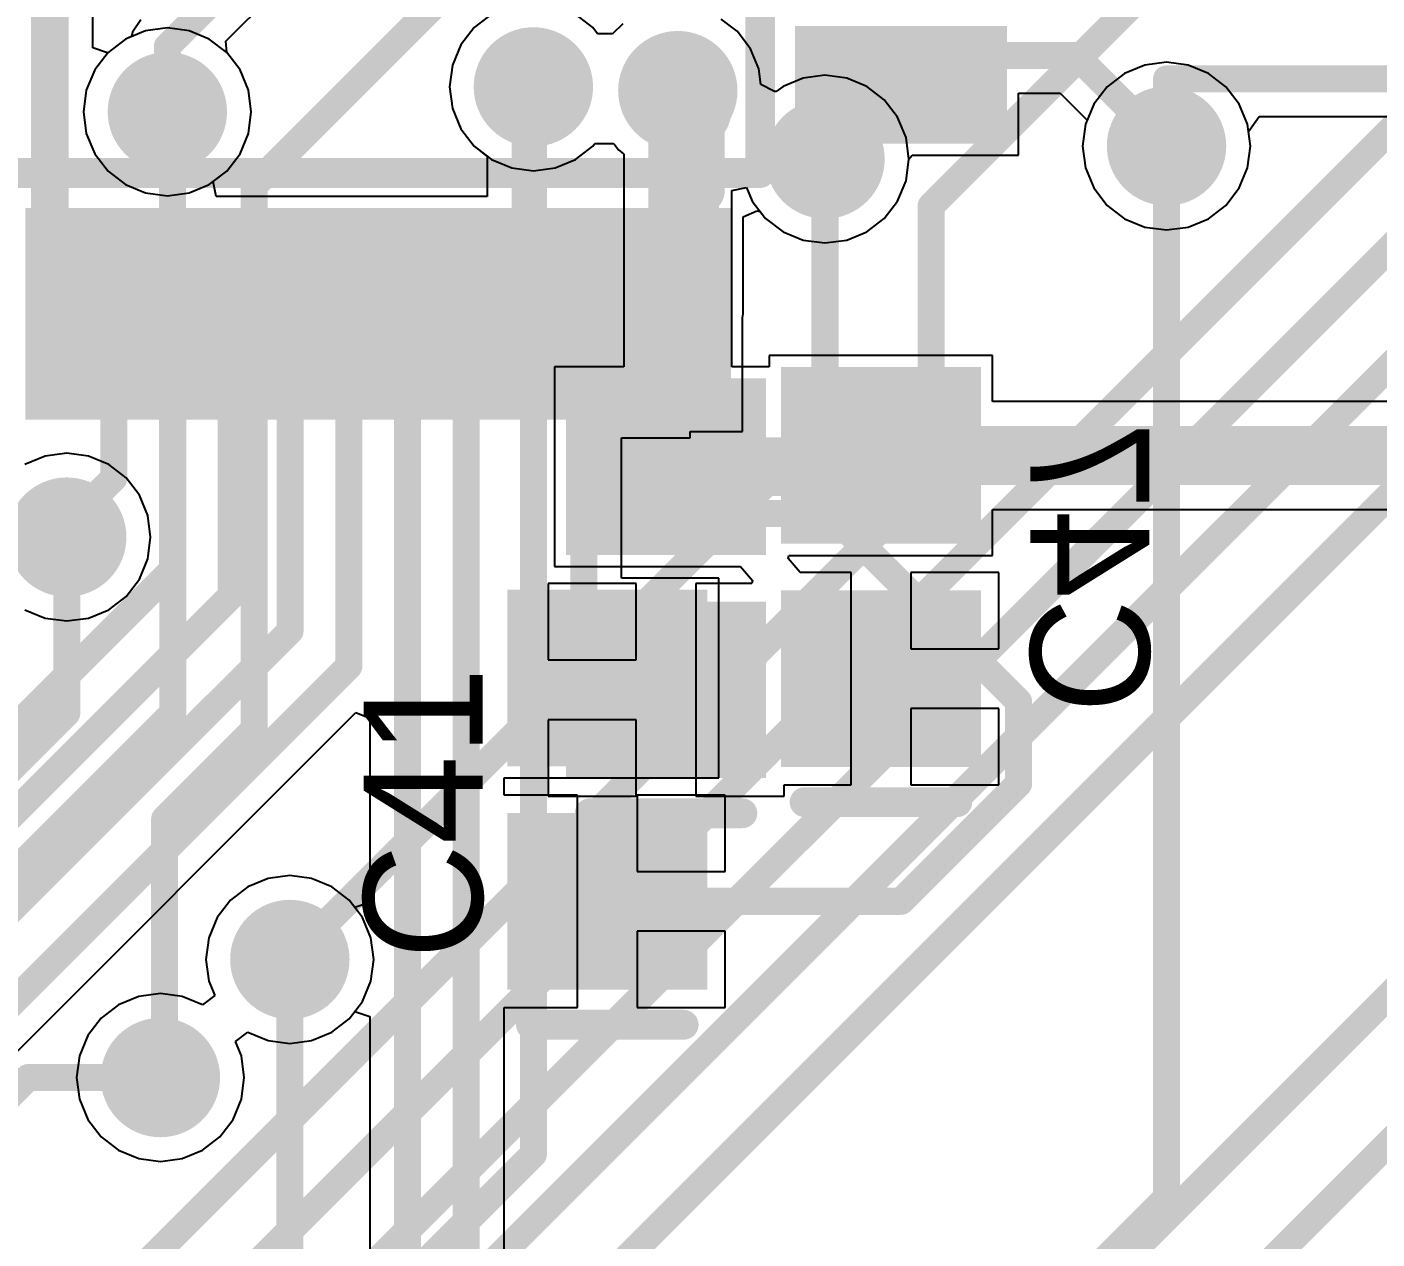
# Model space of a CAD drawing. Header units: millimetres. Extents: x 0 to 7.44, y -3.03 to 0.
# Drawn here: x 4.782 to 5.2343, y -1.8415 to -1.4354 of the extents above; entities that cross this region are included whole.
import ezdxf

# ---------------------------------------------------------------- set-up
doc = ezdxf.new("R2010")
doc.units = ezdxf.units.MM
doc.header["$MEASUREMENT"] = 0
for name, color, linetype in [('BottomLayer', 5, 'Continuous'), ('BottomOverlay', 54, 'Continuous'), ('BottomPaste', 16, 'Continuous'), ('BottomSolder', 6, 'Continuous'), ('MidLayer1', 16, 'Continuous'), ('MidLayer2', 76, 'Continuous'), ('MultiLayer', 9, 'Continuous'), ('TopLayer', 1, 'Continuous'), ('TopOverlay', 2, 'Continuous'), ('TopPaste', 8, 'Continuous'), ('TopSolder', 216, 'Continuous'), ('ViaHoleLayer', 16, 'Continuous')]:
    doc.layers.add(name, color=color, linetype=linetype)

# ---------------------------------------------------------------- blocks, each defined once
blk = doc.blocks.new('STM32H743VIT6_61')
at = {"layer": 'TopLayer'}
for points in [[(0.21063, 0.27165), (0.22244, 0.27165), (0.21063, 0.33465), (0.22244, 0.33465)], [(0.23031, 0.27165), (0.24213, 0.27165), (0.23031, 0.33465), (0.24213, 0.33465)], [(0.27165, 0.23031), (0.33465, 0.23031), (0.27165, 0.24213), (0.33465, 0.24213)], [(0.27165, 0.21063), (0.33465, 0.21063), (0.27165, 0.22244), (0.33465, 0.22244)], [(0.27165, 0.19094), (0.33465, 0.19094), (0.27165, 0.20276), (0.33465, 0.20276)], [(0.27165, 0.17126), (0.33465, 0.17126), (0.27165, 0.18307), (0.33465, 0.18307)], [(0.27165, 0.15157), (0.33465, 0.15157), (0.27165, 0.16339), (0.33465, 0.16339)], [(0.27165, 0.13189), (0.33465, 0.13189), (0.27165, 0.1437), (0.33465, 0.1437)], [(0.27165, 0.1122), (0.33465, 0.1122), (0.27165, 0.12402), (0.33465, 0.12402)], [(0.27165, 0.09252), (0.33465, 0.09252), (0.27165, 0.10433), (0.33465, 0.10433)], [(0.27165, 0.07283), (0.33465, 0.07283), (0.27165, 0.08465), (0.33465, 0.08465)], [(0.27165, 0.05315), (0.33465, 0.05315), (0.27165, 0.06496), (0.33465, 0.06496)], [(0.27165, 0.03346), (0.33465, 0.03346), (0.27165, 0.04528), (0.33465, 0.04528)], [(0.27165, 0.01378), (0.33465, 0.01378), (0.27165, 0.02559), (0.33465, 0.02559)]]:
    blk.add_solid(points, dxfattribs=at)
at = {"layer": 'TopOverlay', "const_width": 0.01}
for points in [[(0.25594, 0.25594), (-0.25594, 0.25594)], [(0.25594, -0.25594), (0.25594, 0.25594)]]:
    blk.add_lwpolyline(points, dxfattribs=at)
at = {"layer": 'TopOverlay', "const_width": 0.005}
blk.add_lwpolyline([(0.25344, 0.25594, 1), (0.25844, 0.25594, 1)], format="xyb", close=True, dxfattribs=at)
blk.add_lwpolyline([(0.25344, 0.25594, 1), (0.25844, 0.25594, 1)], format="xyb", close=True, dxfattribs=at)
at = {"layer": 'TopPaste'}
for points in [[(0.21063, 0.27165), (0.22244, 0.27165), (0.21063, 0.33465), (0.22244, 0.33465)], [(0.23031, 0.27165), (0.24213, 0.27165), (0.23031, 0.33465), (0.24213, 0.33465)], [(0.27165, 0.23031), (0.33465, 0.23031), (0.27165, 0.24213), (0.33465, 0.24213)], [(0.27165, 0.21063), (0.33465, 0.21063), (0.27165, 0.22244), (0.33465, 0.22244)], [(0.27165, 0.19094), (0.33465, 0.19094), (0.27165, 0.20276), (0.33465, 0.20276)], [(0.27165, 0.17126), (0.33465, 0.17126), (0.27165, 0.18307), (0.33465, 0.18307)], [(0.27165, 0.15157), (0.33465, 0.15157), (0.27165, 0.16339), (0.33465, 0.16339)], [(0.27165, 0.13189), (0.33465, 0.13189), (0.27165, 0.1437), (0.33465, 0.1437)], [(0.27165, 0.1122), (0.33465, 0.1122), (0.27165, 0.12402), (0.33465, 0.12402)], [(0.27165, 0.09252), (0.33465, 0.09252), (0.27165, 0.10433), (0.33465, 0.10433)], [(0.27165, 0.07283), (0.33465, 0.07283), (0.27165, 0.08465), (0.33465, 0.08465)], [(0.27165, 0.05315), (0.33465, 0.05315), (0.27165, 0.06496), (0.33465, 0.06496)], [(0.27165, 0.03346), (0.33465, 0.03346), (0.27165, 0.04528), (0.33465, 0.04528)], [(0.27165, 0.01378), (0.33465, 0.01378), (0.27165, 0.02559), (0.33465, 0.02559)]]:
    blk.add_solid(points, dxfattribs=at)
at = {"layer": 'TopSolder'}
for points in [[(0.20663, 0.26765), (0.22644, 0.26765), (0.20663, 0.33865), (0.22644, 0.33865)], [(0.22631, 0.26765), (0.24613, 0.26765), (0.22631, 0.33865), (0.24613, 0.33865)], [(0.26765, 0.22631), (0.33865, 0.22631), (0.26765, 0.24613), (0.33865, 0.24613)], [(0.26765, 0.20663), (0.33865, 0.20663), (0.26765, 0.22644), (0.33865, 0.22644)], [(0.26765, 0.18694), (0.33865, 0.18694), (0.26765, 0.20676), (0.33865, 0.20676)], [(0.26765, 0.16726), (0.33865, 0.16726), (0.26765, 0.18707), (0.33865, 0.18707)], [(0.26765, 0.14757), (0.33865, 0.14757), (0.26765, 0.16739), (0.33865, 0.16739)], [(0.26765, 0.12789), (0.33865, 0.12789), (0.26765, 0.1477), (0.33865, 0.1477)], [(0.26765, 0.1082), (0.33865, 0.1082), (0.26765, 0.12802), (0.33865, 0.12802)], [(0.26765, 0.08852), (0.33865, 0.08852), (0.26765, 0.10833), (0.33865, 0.10833)], [(0.26765, 0.06883), (0.33865, 0.06883), (0.26765, 0.08865), (0.33865, 0.08865)], [(0.26765, 0.04915), (0.33865, 0.04915), (0.26765, 0.06896), (0.33865, 0.06896)], [(0.26765, 0.02946), (0.33865, 0.02946), (0.26765, 0.04928), (0.33865, 0.04928)], [(0.26765, 0.00978), (0.33865, 0.00978), (0.26765, 0.02959), (0.33865, 0.02959)]]:
    blk.add_solid(points, dxfattribs=at)
blk = doc.blocks.new('CAP_0805_B_102')
at = {"layer": 'BottomLayer'}
for points in [[(-0.05511, -0.02953), (-0.00393, -0.02953), (-0.05511, 0.02953), (-0.00393, 0.02953)], [(0.0197, -0.02953), (0.07088, -0.02953), (0.0197, 0.02953), (0.07088, 0.02953)]]:
    blk.add_solid(points, dxfattribs=at)
at = {"layer": 'BottomOverlay', "const_width": 0.01}
blk.add_lwpolyline([(-0.07088, 0.02557), (-0.07088, -0.02557)], dxfattribs=at)
at = {"layer": 'BottomOverlay', "const_width": 0.005}
for points in [[(-0.07338, 0.02557, 1), (-0.06838, 0.02557, 1)], [(-0.07338, -0.02557, 1), (-0.06838, -0.02557, 1)]]:
    blk.add_lwpolyline(points, format="xyb", close=True, dxfattribs=at)
at = {"layer": 'BottomPaste'}
for points in [[(-0.05511, -0.02953), (-0.00393, -0.02953), (-0.05511, 0.02953), (-0.00393, 0.02953)], [(0.0197, -0.02953), (0.07088, -0.02953), (0.0197, 0.02953), (0.07088, 0.02953)]]:
    blk.add_solid(points, dxfattribs=at)
at = {"layer": 'BottomSolder'}
for points in [[(-0.05911, -0.03353), (0.00007, -0.03353), (-0.05911, 0.03353), (0.00007, 0.03353)], [(0.0157, -0.03353), (0.07488, -0.03353), (0.0157, 0.03353), (0.07488, 0.03353)]]:
    blk.add_solid(points, dxfattribs=at)
blk = doc.blocks.new('CAP_0805_B_103')
at = {"layer": 'BottomLayer'}
for points in [[(-0.05511, -0.02953), (-0.00393, -0.02953), (-0.05511, 0.02953), (-0.00393, 0.02953)], [(0.0197, -0.02953), (0.07088, -0.02953), (0.0197, 0.02953), (0.07088, 0.02953)]]:
    blk.add_solid(points, dxfattribs=at)
at = {"layer": 'BottomOverlay', "const_width": 0.01}
blk.add_lwpolyline([(-0.07088, 0.02557), (-0.07088, -0.02557)], dxfattribs=at)
at = {"layer": 'BottomOverlay', "const_width": 0.005}
for points in [[(-0.07338, 0.02557, 1), (-0.06838, 0.02557, 1)], [(-0.07338, -0.02557, 1), (-0.06838, -0.02557, 1)]]:
    blk.add_lwpolyline(points, format="xyb", close=True, dxfattribs=at)
at = {"layer": 'BottomPaste'}
for points in [[(-0.05511, -0.02953), (-0.00393, -0.02953), (-0.05511, 0.02953), (-0.00393, 0.02953)], [(0.0197, -0.02953), (0.07088, -0.02953), (0.0197, 0.02953), (0.07088, 0.02953)]]:
    blk.add_solid(points, dxfattribs=at)
at = {"layer": 'BottomSolder'}
for points in [[(-0.05911, -0.03353), (0.00007, -0.03353), (-0.05911, 0.03353), (0.00007, 0.03353)], [(0.0157, -0.03353), (0.07488, -0.03353), (0.0157, 0.03353), (0.07488, 0.03353)]]:
    blk.add_solid(points, dxfattribs=at)
blk = doc.blocks.new('CAP_0805_158')
at = {"layer": 'TopLayer'}
for points in [[(-0.05511, -0.02953), (-0.00393, -0.02953), (-0.05511, 0.02953), (-0.00393, 0.02953)], [(0.0197, -0.02953), (0.07088, -0.02953), (0.0197, 0.02953), (0.07088, 0.02953)]]:
    blk.add_solid(points, dxfattribs=at)
at = {"layer": 'TopOverlay', "const_width": 0.01}
blk.add_lwpolyline([(-0.07088, 0.02557), (-0.07088, -0.02557)], dxfattribs=at)
at = {"layer": 'TopOverlay', "const_width": 0.005}
for points in [[(-0.07338, 0.02557, 1), (-0.06838, 0.02557, 1)], [(-0.07338, -0.02557, 1), (-0.06838, -0.02557, 1)]]:
    blk.add_lwpolyline(points, format="xyb", close=True, dxfattribs=at)
at = {"layer": 'TopPaste'}
for points in [[(-0.05511, -0.02953), (-0.00393, -0.02953), (-0.05511, 0.02953), (-0.00393, 0.02953)], [(0.0197, -0.02953), (0.07088, -0.02953), (0.0197, 0.02953), (0.07088, 0.02953)]]:
    blk.add_solid(points, dxfattribs=at)
at = {"layer": 'TopSolder'}
for points in [[(-0.05911, -0.03353), (0.00007, -0.03353), (-0.05911, 0.03353), (0.00007, 0.03353)], [(0.0157, -0.03353), (0.07488, -0.03353), (0.0157, 0.03353), (0.07488, 0.03353)]]:
    blk.add_solid(points, dxfattribs=at)

msp = doc.modelspace()

# ---------------------------------------------------------------- linework, layer by layer
at = {"layer": 'BottomLayer'}
for p, q in [((4.84861, -1.44014), (4.9732, -1.31555)), ((4.82004, -1.43295), (4.81729, -1.43705)), ((4.93756, -1.4311), (4.93173, -1.43556)), ((4.97149, -1.43556), (4.96567, -1.4311)), ((5.01988, -1.43681), (5.01458, -1.43274)), ((4.81729, -1.43705), (4.81699, -1.43857)), ((4.93173, -1.43556), (4.92727, -1.44139)), ((4.97313, -1.4377), (4.97149, -1.43556)), ((4.97809, -1.4377), (4.97313, -1.4377)), ((4.98158, -1.43427), (4.97809, -1.4377)), ((5.02435, -1.44264), (5.01988, -1.43681)), ((4.81492, -1.43943), (4.8091, -1.4439)), ((4.81699, -1.43857), (4.81492, -1.43943)), ((4.84886, -1.4439), (4.84861, -1.44014)), ((4.92727, -1.44139), (4.92446, -1.44817)), ((5.02716, -1.44942), (5.02435, -1.44264)), ((4.8091, -1.4439), (4.80463, -1.44972)), ((4.85332, -1.44972), (4.84886, -1.4439)), ((5.16374, -1.44714), (5.15646, -1.4481)), ((5.17101, -1.4481), (5.16374, -1.44714)), ((4.80463, -1.44972), (4.80182, -1.4565)), ((4.85613, -1.4565), (4.85332, -1.44972)), ((4.92446, -1.44817), (4.9235, -1.45544)), ((5.02785, -1.45465), (5.02716, -1.44942)), ((5.04931, -1.45151), (5.04203, -1.45247)), ((5.05658, -1.45247), (5.04931, -1.45151)), ((5.14968, -1.4509), (5.14386, -1.45537)), ((5.15646, -1.4481), (5.14968, -1.4509)), ((5.17779, -1.4509), (5.17101, -1.4481)), ((5.18362, -1.45537), (5.17779, -1.4509)), ((4.9235, -1.45544), (4.92446, -1.46272)), ((5.03236, -1.45697), (5.02785, -1.45465)), ((5.03525, -1.45527), (5.03298, -1.45701)), ((5.04203, -1.45247), (5.03525, -1.45527)), ((5.06336, -1.45527), (5.05658, -1.45247)), ((5.06919, -1.45974), (5.06336, -1.45527)), ((5.14386, -1.45537), (5.13939, -1.46119)), ((5.18808, -1.46119), (5.18362, -1.45537)), ((4.80182, -1.4565), (4.80086, -1.46378)), ((4.85709, -1.46378), (4.85613, -1.4565)), ((5.03298, -1.45701), (5.03236, -1.45697)), ((5.07365, -1.46556), (5.06919, -1.45974)), ((4.80086, -1.46378), (4.80182, -1.47105)), ((4.85613, -1.47105), (4.85709, -1.46378)), ((4.92446, -1.46272), (4.92727, -1.4695)), ((5.13939, -1.46119), (5.13658, -1.46798)), ((5.19089, -1.46798), (5.18808, -1.46119)), ((4.92727, -1.4695), (4.93173, -1.47532)), ((5.07646, -1.47235), (5.07365, -1.46556)), ((5.13658, -1.46798), (5.13562, -1.47525)), ((5.19185, -1.47525), (5.19089, -1.46798)), ((4.80182, -1.47105), (4.80463, -1.47783)), ((4.85332, -1.47783), (4.85613, -1.47105)), ((4.97149, -1.47532), (4.97218, -1.47443)), ((4.97218, -1.47443), (4.9784, -1.47443)), ((4.9784, -1.47443), (4.97875, -1.47479)), ((5.07742, -1.47962), (5.07646, -1.47235)), ((4.80463, -1.47783), (4.8091, -1.48366)), ((4.84886, -1.48366), (4.85332, -1.47783)), ((4.93173, -1.47532), (4.93756, -1.47979)), ((4.96567, -1.47979), (4.97149, -1.47532)), ((4.97875, -1.47479), (4.98012, -1.47657)), ((4.98012, -1.47657), (4.98179, -1.47785)), ((4.98179, -1.47785), (4.98194, -1.478)), ((4.98194, -1.478), (4.98194, -1.54921)), ((5.13562, -1.47525), (5.13658, -1.48253)), ((5.19089, -1.48253), (5.19185, -1.47525)), ((4.93756, -1.47979), (4.94434, -1.4826)), ((4.94434, -1.4826), (4.95161, -1.48356)), ((4.95161, -1.48356), (4.95889, -1.4826)), ((4.95889, -1.4826), (4.96567, -1.47979)), ((5.07646, -1.4869), (5.07742, -1.47962)), ((5.13658, -1.48253), (5.13939, -1.48931)), ((5.18808, -1.48931), (5.19089, -1.48253)), ((4.8091, -1.48366), (4.81492, -1.48812)), ((4.84303, -1.48812), (4.84886, -1.48366)), ((5.07365, -1.49368), (5.07646, -1.4869)), ((4.81492, -1.48812), (4.8217, -1.49093)), ((4.8217, -1.49093), (4.82898, -1.49189)), ((4.82898, -1.49189), (4.83625, -1.49093)), ((4.83625, -1.49093), (4.84303, -1.48812)), ((5.01806, -1.4901), (5.02306, -1.4891)), ((5.01806, -1.54921), (5.01806, -1.4901)), ((5.02306, -1.4891), (5.02496, -1.49368)), ((5.13939, -1.48931), (5.14386, -1.49513)), ((5.18362, -1.49513), (5.18808, -1.48931)), ((5.02496, -1.49368), (5.02943, -1.4995)), ((5.06919, -1.4995), (5.07365, -1.49368)), ((5.14386, -1.49513), (5.14968, -1.4996)), ((5.17779, -1.4996), (5.18362, -1.49513)), ((5.02943, -1.4995), (5.03525, -1.50397)), ((5.06336, -1.50397), (5.06919, -1.4995)), ((5.14968, -1.4996), (5.15646, -1.50241)), ((5.17101, -1.50241), (5.17779, -1.4996)), ((5.03525, -1.50397), (5.04203, -1.50678)), ((5.05658, -1.50678), (5.06336, -1.50397)), ((5.15646, -1.50241), (5.16374, -1.50337)), ((5.16374, -1.50337), (5.17101, -1.50241)), ((5.04203, -1.50678), (5.04931, -1.50774)), ((5.04931, -1.50774), (5.05658, -1.50678)), ((5.10546, -1.54548), (5.03065, -1.54548)), ((5.03065, -1.54548), (5.03065, -1.54921)), ((5.10546, -1.56089), (5.10546, -1.54548)), ((4.98194, -1.54921), (4.95866, -1.54921)), ((4.95866, -1.54921), (4.95866, -1.61614)), ((5.03065, -1.54921), (5.01806, -1.54921)), ((5.27758, -1.56089), (5.10546, -1.56089)), ((4.79527, -1.57818), (4.78799, -1.57914)), ((4.80254, -1.57914), (4.79527, -1.57818)), ((4.78799, -1.57914), (4.78121, -1.58195)), ((4.80932, -1.58195), (4.80254, -1.57914)), ((4.81515, -1.58642), (4.80932, -1.58195)), ((4.81961, -1.59224), (4.81515, -1.58642)), ((4.82242, -1.59902), (4.81961, -1.59224)), ((4.82338, -1.6063), (4.82242, -1.59902)), ((5.10546, -1.61241), (5.10546, -1.59701)), ((5.10546, -1.59701), (5.27758, -1.59701)), ((4.82242, -1.61357), (4.82338, -1.6063)), ((4.81961, -1.62035), (4.82242, -1.61357)), ((5.037, -1.61342), (5.03723, -1.61241)), ((5.04104, -1.61816), (5.037, -1.61342)), ((5.03723, -1.61241), (5.10546, -1.61241)), ((4.95866, -1.61614), (5.02095, -1.61614)), ((5.02095, -1.61614), (5.02499, -1.62088)), ((5.05806, -1.61816), (5.04104, -1.61816)), ((5.05806, -1.65375), (5.05806, -1.61816)), ((5.10758, -1.61816), (5.07806, -1.61816)), ((5.07806, -1.61816), (5.07806, -1.64375)), ((5.10758, -1.64375), (5.10758, -1.61816)), ((4.81515, -1.62618), (4.81961, -1.62035)), ((4.98606, -1.62189), (4.95654, -1.62189)), ((4.95654, -1.62189), (4.95654, -1.64748)), ((4.98606, -1.64748), (4.98606, -1.62189)), ((5.02476, -1.62189), (5.00606, -1.62189)), ((5.00606, -1.62189), (5.00606, -1.65748)), ((5.02499, -1.62088), (5.02476, -1.62189)), ((4.80932, -1.63064), (4.81515, -1.62618)), ((4.78121, -1.63064), (4.78799, -1.63345)), ((4.80254, -1.63345), (4.80932, -1.63064)), ((4.78799, -1.63345), (4.79527, -1.63441)), ((4.79527, -1.63441), (4.80254, -1.63345)), ((5.07806, -1.64375), (5.10758, -1.64375)), ((4.95654, -1.64748), (4.98606, -1.64748)), ((5.05806, -1.68934), (5.05806, -1.65375)), ((5.00606, -1.65748), (5.00606, -1.69307)), ((5.10758, -1.66375), (5.07806, -1.66375)), ((5.07806, -1.66375), (5.07806, -1.68934)), ((5.10758, -1.68934), (5.10758, -1.66375)), ((4.98606, -1.66748), (4.95654, -1.66748)), ((4.95654, -1.66748), (4.95654, -1.69307)), ((4.98606, -1.69307), (4.98606, -1.66748)), ((5.03559, -1.69307), (5.03559, -1.68934)), ((5.03559, -1.68934), (5.05806, -1.68934)), ((5.07806, -1.68934), (5.10758, -1.68934)), ((4.95654, -1.69307), (4.98606, -1.69307)), ((5.00606, -1.69307), (5.03559, -1.69307)), ((4.86274, -1.72069), (4.85596, -1.72349)), ((4.87002, -1.71973), (4.86274, -1.72069)), ((4.8773, -1.72069), (4.87002, -1.71973)), ((4.88408, -1.72349), (4.8773, -1.72069)), ((4.85596, -1.72349), (4.85014, -1.72796)), ((4.8899, -1.72796), (4.88408, -1.72349)), ((4.85014, -1.72796), (4.84567, -1.73379)), ((4.89437, -1.73379), (4.8899, -1.72796)), ((4.84567, -1.73379), (4.84286, -1.74057)), ((4.89718, -1.74057), (4.89437, -1.73379)), ((4.84286, -1.74057), (4.84191, -1.74784)), ((4.89813, -1.74784), (4.89718, -1.74057)), ((4.84191, -1.74784), (4.84286, -1.75512)), ((4.89718, -1.75512), (4.89813, -1.74784)), ((4.82664, -1.75928), (4.81937, -1.76024)), ((4.83392, -1.76024), (4.82664, -1.75928)), ((4.84286, -1.75512), (4.84486, -1.75994)), ((4.89437, -1.7619), (4.89718, -1.75512)), ((4.81258, -1.76305), (4.80676, -1.76752)), ((4.81937, -1.76024), (4.81258, -1.76305)), ((4.8407, -1.76305), (4.83392, -1.76024)), ((4.84075, -1.76309), (4.8407, -1.76305)), ((4.84486, -1.75994), (4.84075, -1.76309)), ((4.8899, -1.76772), (4.89437, -1.7619)), ((4.80676, -1.76752), (4.80229, -1.77334)), ((4.88408, -1.77219), (4.8899, -1.76772)), ((4.8518, -1.7753), (4.85591, -1.77215)), ((4.85591, -1.77215), (4.85596, -1.77219)), ((4.85596, -1.77219), (4.86274, -1.775)), ((4.8773, -1.775), (4.88408, -1.77219)), ((4.80229, -1.77334), (4.79949, -1.78012)), ((4.8538, -1.78012), (4.8518, -1.7753)), ((4.86274, -1.775), (4.87002, -1.77596)), ((4.87002, -1.77596), (4.8773, -1.775)), ((4.79949, -1.78012), (4.79853, -1.7874)), ((4.85476, -1.7874), (4.8538, -1.78012)), ((4.79853, -1.7874), (4.79949, -1.79467)), ((4.8538, -1.79467), (4.85476, -1.7874)), ((4.79949, -1.79467), (4.80229, -1.80145)), ((4.85099, -1.80145), (4.8538, -1.79467)), ((4.80229, -1.80145), (4.80676, -1.80728)), ((4.84652, -1.80728), (4.85099, -1.80145)), ((4.80676, -1.80728), (4.81258, -1.81175)), ((4.8407, -1.81175), (4.84652, -1.80728)), ((4.81258, -1.81175), (4.81937, -1.81455)), ((4.83392, -1.81455), (4.8407, -1.81175)), ((4.81937, -1.81455), (4.82664, -1.81551)), ((4.82664, -1.81551), (4.83392, -1.81455))]:
    msp.add_line(p, q, dxfattribs=at)
for points, const_width in [([(4.82898, -1.44189), (4.96796, -1.3029)], 0.00906), ([(4.82898, -1.46378), (4.82898, -1.44189)], 0.00906), ([(5, -1.57874), (5, -1.45669)], 0.01969), ([(4.99606, -1.58268), (5, -1.57874)], 0.01969), ([(5.06433, -1.58268), (5.06806, -1.57895)], 0.01969), ([(5.06806, -1.57895), (5.29885, -1.57895)], 0.01969), ([(4.99606, -1.58268), (5.06433, -1.58268)], 0.01969)]:
    msp.add_lwpolyline(points, dxfattribs=dict(at, const_width=const_width))
for points, const_width in [([(4.82671, -1.44189, 1), (4.83124, -1.44189, 1)], 0.00453), ([(4.82671, -1.44189, 1), (4.83124, -1.44189, 1)], 0.00453), ([(4.94161, -1.45544, 1), (4.96161, -1.45544, 1)], 0.02), ([(4.99, -1.45669, 1), (5.01, -1.45669, 1)], 0.02), ([(4.81898, -1.46378, 1), (4.83898, -1.46378, 1)], 0.02), ([(4.99508, -1.45669, 1), (5.00492, -1.45669, 1)], 0.00984), ([(5.15374, -1.47525, 1), (5.17374, -1.47525, 1)], 0.02), ([(4.82671, -1.46378, 1), (4.83124, -1.46378, 1)], 0.00453), ([(5.03931, -1.47962, 1), (5.05931, -1.47962, 1)], 0.02), ([(4.99508, -1.57874, 1), (5.00492, -1.57874, 1)], 0.00984), ([(4.99508, -1.57874, 1), (5.00492, -1.57874, 1)], 0.00984), ([(5.06313, -1.57895, 1), (5.07298, -1.57895, 1)], 0.00984), ([(5.06313, -1.57895, 1), (5.07298, -1.57895, 1)], 0.00984), ([(4.99114, -1.58268, 1), (5.00098, -1.58268, 1)], 0.00984), ([(4.99114, -1.58268, 1), (5.00098, -1.58268, 1)], 0.00984), ([(5.05941, -1.58268, 1), (5.06925, -1.58268, 1)], 0.00984), ([(5.05941, -1.58268, 1), (5.06925, -1.58268, 1)], 0.00984), ([(4.78527, -1.6063, 1), (4.80527, -1.6063, 1)], 0.02), ([(4.86002, -1.74784, 1), (4.88002, -1.74784, 1)], 0.02), ([(4.81664, -1.7874, 1), (4.83664, -1.7874, 1)], 0.02)]:
    msp.add_lwpolyline(points, format="xyb", close=True, dxfattribs=dict(at, const_width=const_width))
at = {"layer": 'MidLayer1', "const_width": 0.00906}
for points in [[(5.08198, -1.91622), (6.52522, -0.47298)], [(4.8189, -1.88976), (5.48032, -1.22835)], [(4.78779, -1.5103), (4.78779, -1.23267)], [(4.82283, -1.9252), (5.51575, -1.23228)], [(4.83858, -1.94882), (5.55118, -1.23622)], [(4.85827, -1.97244), (5.58268, -1.24803)], [(5.08487, -1.49533), (5.22047, -1.35972)], [(4.85804, -1.48849), (4.92344, -1.4231)], [(5.04931, -1.56856), (5.04931, -1.47962)], [(4.85804, -1.67078), (4.85804, -1.48849)], [(5.08487, -1.58668), (5.08487, -1.49533)], [(4.78779, -1.5103), (4.83079, -1.5533)], [(4.83079, -1.66528), (4.83079, -1.5533)], [(4.87002, -1.74784), (5.04931, -1.56856)], [(4.81328, -1.85827), (5.08487, -1.58668)], [(4.70313, -1.79294), (4.83079, -1.66528)], [(4.82807, -1.70075), (4.85804, -1.67078)], [(4.82807, -1.7874), (4.82807, -1.70075)], [(4.82664, -1.7874), (4.82807, -1.7874)]]:
    msp.add_lwpolyline(points, dxfattribs=at)
at = {"layer": 'MidLayer1'}
for points, const_width in [([(4.94161, -1.45544, 1), (4.96161, -1.45544, 1)], 0.02), ([(4.99, -1.45669, 1), (5.01, -1.45669, 1)], 0.02), ([(4.81898, -1.46378, 1), (4.83898, -1.46378, 1)], 0.02), ([(5.15374, -1.47525, 1), (5.17374, -1.47525, 1)], 0.02), ([(5.03931, -1.47962, 1), (5.05931, -1.47962, 1)], 0.02), ([(5.04704, -1.47962, 1), (5.05157, -1.47962, 1)], 0.00453), ([(4.85578, -1.48849, 1), (4.8603, -1.48849, 1)], 0.00453), ([(4.85578, -1.48849, 1), (4.8603, -1.48849, 1)], 0.00453), ([(5.0826, -1.49533, 1), (5.08713, -1.49533, 1)], 0.00453), ([(5.0826, -1.49533, 1), (5.08713, -1.49533, 1)], 0.00453), ([(4.78552, -1.5103, 1), (4.79005, -1.5103, 1)], 0.00453), ([(4.78552, -1.5103, 1), (4.79005, -1.5103, 1)], 0.00453), ([(4.82852, -1.5533, 1), (4.83305, -1.5533, 1)], 0.00453), ([(4.82852, -1.5533, 1), (4.83305, -1.5533, 1)], 0.00453), ([(5.04704, -1.56856, 1), (5.05157, -1.56856, 1)], 0.00453), ([(5.04704, -1.56856, 1), (5.05157, -1.56856, 1)], 0.00453), ([(5.0826, -1.58668, 1), (5.08713, -1.58668, 1)], 0.00453), ([(5.0826, -1.58668, 1), (5.08713, -1.58668, 1)], 0.00453), ([(4.78527, -1.6063, 1), (4.80527, -1.6063, 1)], 0.02), ([(4.82852, -1.66528, 1), (4.83305, -1.66528, 1)], 0.00453), ([(4.82852, -1.66528, 1), (4.83305, -1.66528, 1)], 0.00453), ([(4.85578, -1.67078, 1), (4.8603, -1.67078, 1)], 0.00453), ([(4.85578, -1.67078, 1), (4.8603, -1.67078, 1)], 0.00453), ([(4.82581, -1.70075, 1), (4.83033, -1.70075, 1)], 0.00453), ([(4.82581, -1.70075, 1), (4.83033, -1.70075, 1)], 0.00453), ([(4.86002, -1.74784, 1), (4.88002, -1.74784, 1)], 0.02), ([(4.86776, -1.74784, 1), (4.87228, -1.74784, 1)], 0.00453), ([(4.81664, -1.7874, 1), (4.83664, -1.7874, 1)], 0.02), ([(4.82438, -1.7874, 1), (4.82891, -1.7874, 1)], 0.00453), ([(4.82581, -1.7874, 1), (4.83033, -1.7874, 1)], 0.00453), ([(4.82581, -1.7874, 1), (4.83033, -1.7874, 1)], 0.00453)]:
    msp.add_lwpolyline(points, format="xyb", close=True, dxfattribs=dict(at, const_width=const_width))
at = {"layer": 'MidLayer2'}
for points, const_width in [([(4.94161, -1.45544, 1), (4.96161, -1.45544, 1)], 0.02), ([(4.99, -1.45669, 1), (5.01, -1.45669, 1)], 0.02), ([(4.81898, -1.46378, 1), (4.83898, -1.46378, 1)], 0.02), ([(4.94935, -1.45544, 1), (4.95388, -1.45544, 1)], 0.00453), ([(5.15374, -1.47525, 1), (5.17374, -1.47525, 1)], 0.02), ([(5.03931, -1.47962, 1), (5.05931, -1.47962, 1)], 0.02), ([(5.16147, -1.47525, 1), (5.166, -1.47525, 1)], 0.00453), ([(4.78527, -1.6063, 1), (4.80527, -1.6063, 1)], 0.02), ([(4.793, -1.6063, 1), (4.79753, -1.6063, 1)], 0.00453), ([(4.793, -1.66536, 1), (4.79753, -1.66536, 1)], 0.00453), ([(4.793, -1.66536, 1), (4.79753, -1.66536, 1)], 0.00453), ([(4.86002, -1.74784, 1), (4.88002, -1.74784, 1)], 0.02), ([(4.86776, -1.74784, 1), (4.87228, -1.74784, 1)], 0.00453), ([(4.81664, -1.7874, 1), (4.83664, -1.7874, 1)], 0.02), ([(4.78011, -1.7874, 1), (4.78464, -1.7874, 1)], 0.00453), ([(4.78011, -1.7874, 1), (4.78464, -1.7874, 1)], 0.00453), ([(4.82438, -1.7874, 1), (4.82891, -1.7874, 1)], 0.00453), ([(4.94935, -1.81315, 1), (4.95388, -1.81315, 1)], 0.00453), ([(4.94935, -1.81315, 1), (4.95388, -1.81315, 1)], 0.00453), ([(5.16147, -1.82767, 1), (5.166, -1.82767, 1)], 0.00453), ([(5.16147, -1.82767, 1), (5.166, -1.82767, 1)], 0.00453)]:
    msp.add_lwpolyline(points, format="xyb", close=True, dxfattribs=dict(at, const_width=const_width))
at = {"layer": 'MidLayer2', "const_width": 0.00906}
for points in [[(4.95161, -1.81315), (4.95161, -1.45544)], [(4.98395, -2.06357), (5.573, -1.47452)], [(5.16374, -1.82767), (5.16374, -1.47525)], [(4.79527, -1.66536), (4.79527, -1.6063)], [(4.59735, -1.86328), (4.79527, -1.66536)], [(4.87002, -1.84837), (4.87002, -1.74784)], [(4.52533, -2.04444), (4.78237, -1.7874)], [(4.78237, -1.7874), (4.82664, -1.7874)], [(4.79004, -1.97472), (4.95161, -1.81315)], [(4.88778, -2.10363), (5.16374, -1.82767)]]:
    msp.add_lwpolyline(points, dxfattribs=at)
at = {"layer": 'MultiLayer', "const_width": 0.02}
for points in [[(4.94161, -1.45544, 1), (4.96161, -1.45544, 1)], [(4.99, -1.45669, 1), (5.01, -1.45669, 1)], [(4.81898, -1.46378, 1), (4.83898, -1.46378, 1)], [(5.15374, -1.47525, 1), (5.17374, -1.47525, 1)], [(5.03931, -1.47962, 1), (5.05931, -1.47962, 1)], [(4.78527, -1.6063, 1), (4.80527, -1.6063, 1)], [(4.86002, -1.74784, 1), (4.88002, -1.74784, 1)], [(4.81664, -1.7874, 1), (4.83664, -1.7874, 1)]]:
    msp.add_lwpolyline(points, format="xyb", close=True, dxfattribs=at)
at = {"layer": 'TopLayer'}
for p, q in [((4.80398, -1.44235), (4.80398, -1.41319)), ((4.93756, -1.4311), (4.93173, -1.43556)), ((4.97149, -1.43556), (4.96567, -1.4311)), ((4.8217, -1.43662), (4.81492, -1.43943)), ((4.82898, -1.43566), (4.8217, -1.43662)), ((4.83625, -1.43662), (4.82898, -1.43566)), ((4.84303, -1.43943), (4.83625, -1.43662)), ((4.93173, -1.43556), (4.92727, -1.44139)), ((4.97313, -1.4377), (4.97149, -1.43556)), ((4.97809, -1.4377), (4.97313, -1.4377)), ((4.98158, -1.43427), (4.97809, -1.4377)), ((4.80898, -1.44404), (4.80398, -1.44235)), ((4.81492, -1.43943), (4.8091, -1.4439)), ((4.84886, -1.4439), (4.84303, -1.43943)), ((4.92727, -1.44139), (4.92446, -1.44817)), ((4.8091, -1.4439), (4.80898, -1.44404)), ((4.85332, -1.44972), (4.84886, -1.4439)), ((4.85613, -1.4565), (4.85332, -1.44972)), ((4.92446, -1.44817), (4.9235, -1.45544)), ((4.9235, -1.45544), (4.92446, -1.46272)), ((4.85709, -1.46378), (4.85613, -1.4565)), ((5.11417, -1.47835), (5.11417, -1.45753)), ((5.11417, -1.45753), (5.12813, -1.45753)), ((5.12813, -1.45753), (5.13717, -1.46656)), ((4.85613, -1.47105), (4.85709, -1.46378)), ((4.92446, -1.46272), (4.92727, -1.4695)), ((5.19121, -1.4704), (5.19474, -1.4654)), ((5.19474, -1.4654), (5.37882, -1.4654)), ((4.92727, -1.4695), (4.93173, -1.47532)), ((5.13658, -1.46798), (5.13562, -1.47525)), ((5.13717, -1.46656), (5.13658, -1.46798)), ((4.85332, -1.47783), (4.85613, -1.47105)), ((5.19185, -1.47525), (5.19121, -1.4704)), ((4.84886, -1.48366), (4.85332, -1.47783)), ((4.93173, -1.47532), (4.93617, -1.47873)), ((4.93617, -1.47873), (4.93617, -1.49213)), ((5.07742, -1.47962), (5.07854, -1.47835)), ((5.07854, -1.47835), (5.11417, -1.47835)), ((5.13562, -1.47525), (5.13658, -1.48253)), ((5.19089, -1.48253), (5.19185, -1.47525)), ((5.07646, -1.4869), (5.07742, -1.47962)), ((5.13658, -1.48253), (5.13939, -1.48931)), ((5.18808, -1.48931), (5.19089, -1.48253)), ((4.84433, -1.48713), (4.84886, -1.48366)), ((4.84535, -1.49213), (4.84433, -1.48713)), ((5.07365, -1.49368), (5.07646, -1.4869)), ((4.93617, -1.49213), (4.84535, -1.49213)), ((5.13939, -1.48931), (5.14386, -1.49513)), ((5.18362, -1.49513), (5.18808, -1.48931)), ((5.02192, -1.49898), (5.02652, -1.49697)), ((5.02652, -1.49697), (5.02763, -1.49717)), ((5.06919, -1.4995), (5.07365, -1.49368)), ((5.14386, -1.49513), (5.14968, -1.4996)), ((5.17779, -1.4996), (5.18362, -1.49513)), ((5.02192, -1.5315), (5.02192, -1.49898)), ((5.02763, -1.49717), (5.02943, -1.4995)), ((5.02943, -1.4995), (5.03525, -1.50397)), ((5.06336, -1.50397), (5.06919, -1.4995)), ((5.14968, -1.4996), (5.15646, -1.50241)), ((5.17101, -1.50241), (5.17779, -1.4996)), ((5.03525, -1.50397), (5.04203, -1.50678)), ((5.05658, -1.50678), (5.06336, -1.50397)), ((5.15646, -1.50241), (5.16374, -1.50337)), ((5.16374, -1.50337), (5.17101, -1.50241)), ((5.04203, -1.50678), (5.04931, -1.50774)), ((5.04931, -1.50774), (5.05658, -1.50678)), ((5.02165, -1.53285), (5.02192, -1.5315)), ((5.02165, -1.57087), (5.02165, -1.53285)), ((4.98115, -1.62008), (4.98115, -1.57299)), ((4.98115, -1.57299), (5.00409, -1.57299)), ((5.00409, -1.57299), (5.00409, -1.57087)), ((5.00409, -1.57087), (5.02165, -1.57087)), ((5.01378, -1.62008), (4.98115, -1.62008)), ((5.01378, -1.68701), (5.01378, -1.62008)), ((4.5365, -2.02075), (4.89218, -1.66507)), ((4.89218, -1.66507), (4.8968, -1.66698)), ((4.8968, -1.66698), (4.8968, -1.72875)), ((4.94178, -1.69276), (4.94178, -1.68701)), ((4.94178, -1.68701), (5.01378, -1.68701)), ((4.96638, -1.69276), (4.94178, -1.69276)), ((4.96638, -1.72835), (4.96638, -1.69276)), ((5.01591, -1.69276), (4.98638, -1.69276)), ((4.98638, -1.69276), (4.98638, -1.71835)), ((5.01591, -1.71835), (5.01591, -1.69276)), ((4.98638, -1.71835), (5.01591, -1.71835)), ((4.86274, -1.72069), (4.85596, -1.72349)), ((4.87002, -1.71973), (4.86274, -1.72069)), ((4.8773, -1.72069), (4.87002, -1.71973)), ((4.88408, -1.72349), (4.8773, -1.72069)), ((4.85596, -1.72349), (4.85014, -1.72796)), ((4.8899, -1.72796), (4.88408, -1.72349)), ((4.85014, -1.72796), (4.84567, -1.73379)), ((4.8918, -1.73044), (4.8899, -1.72796)), ((4.8968, -1.72875), (4.8918, -1.73044)), ((4.96638, -1.76394), (4.96638, -1.72835)), ((4.84567, -1.73379), (4.84286, -1.74057)), ((4.84286, -1.74057), (4.84191, -1.74784)), ((5.01591, -1.73835), (4.98638, -1.73835)), ((4.98638, -1.73835), (4.98638, -1.76394)), ((5.01591, -1.76394), (5.01591, -1.73835)), ((4.84191, -1.74784), (4.84286, -1.75512)), ((4.82664, -1.75928), (4.81937, -1.76024)), ((4.83392, -1.76024), (4.82664, -1.75928)), ((4.84286, -1.75512), (4.84486, -1.75994)), ((4.81258, -1.76305), (4.80676, -1.76752)), ((4.81937, -1.76024), (4.81258, -1.76305)), ((4.8407, -1.76305), (4.83392, -1.76024)), ((4.84075, -1.76309), (4.8407, -1.76305)), ((4.84486, -1.75994), (4.84075, -1.76309)), ((4.94178, -1.86306), (4.94178, -1.76394)), ((4.94178, -1.76394), (4.96638, -1.76394)), ((4.98638, -1.76394), (5.01591, -1.76394)), ((4.80676, -1.76752), (4.80229, -1.77334)), ((4.88408, -1.77219), (4.8899, -1.76772)), ((4.8899, -1.76772), (4.8918, -1.76524)), ((4.8918, -1.76524), (4.8968, -1.76694)), ((4.8968, -1.76694), (4.8968, -1.94504)), ((4.8518, -1.7753), (4.85591, -1.77215)), ((4.85591, -1.77215), (4.85596, -1.77219)), ((4.85596, -1.77219), (4.86274, -1.775)), ((4.8773, -1.775), (4.88408, -1.77219)), ((4.80229, -1.77334), (4.79949, -1.78012)), ((4.8538, -1.78012), (4.8518, -1.7753)), ((4.86274, -1.775), (4.87002, -1.77596)), ((4.87002, -1.77596), (4.8773, -1.775)), ((4.79949, -1.78012), (4.79853, -1.7874)), ((4.85476, -1.7874), (4.8538, -1.78012)), ((4.79853, -1.7874), (4.79949, -1.79467)), ((4.8538, -1.79467), (4.85476, -1.7874)), ((4.79949, -1.79467), (4.80229, -1.80145)), ((4.85099, -1.80145), (4.8538, -1.79467)), ((4.80229, -1.80145), (4.80676, -1.80728)), ((4.84652, -1.80728), (4.85099, -1.80145)), ((4.80676, -1.80728), (4.81258, -1.81175)), ((4.8407, -1.81175), (4.84652, -1.80728)), ((4.81258, -1.81175), (4.81937, -1.81455)), ((4.83392, -1.81455), (4.8407, -1.81175)), ((4.81937, -1.81455), (4.82664, -1.81551)), ((4.82664, -1.81551), (4.83392, -1.81455))]:
    msp.add_line(p, q, dxfattribs=at)
for points, const_width in [([(4.79134, -1.5315), (4.79134, -1.40795)], 0.00906), ([(5.0748, -1.44488), (5.13337, -1.44488)], 0.00906), ([(5.13337, -1.44488), (5.16374, -1.47525)], 0.00906), ([(5, -1.45669), (5.00787, -1.46457)], 0.01969), ([(4.94882, -1.45824), (4.95161, -1.45544)], 0.00906), ([(5.16374, -1.45276), (5.70079, -1.45276)], 0.00906), ([(5.16374, -1.47525), (5.16374, -1.45276)], 0.00906), ([(4.94882, -1.5315), (4.94882, -1.45824)], 0.00906), ([(4.82898, -1.46378), (4.83071, -1.46551)], 0.00906), ([(5.00787, -1.49016), (5.00787, -1.46457)], 0.01575), ([(5.04931, -1.47962), (5.06436, -1.46457)], 0.00906), ([(5.06436, -1.46457), (5.0748, -1.46457)], 0.00906), ([(4.83071, -1.5315), (4.83071, -1.46551)], 0.00906), ([(5.00787, -1.5315), (5.00787, -1.49016)], 0.01181), ([(4.81102, -1.58659), (4.81102, -1.5315)], 0.00906), ([(4.83071, -1.61721), (4.83071, -1.5315)], 0.00906), ([(4.85039, -1.62598), (4.85039, -1.5315)], 0.00906), ([(4.87008, -1.6378), (4.87008, -1.5315)], 0.00906), ([(4.88976, -1.64961), (4.88976, -1.5315)], 0.00906), ([(4.90945, -1.95785), (4.90945, -1.5315)], 0.00906), ([(4.92913, -1.8683), (4.92913, -1.5315)], 0.00906), ([(4.9685, -1.64567), (4.9685, -1.5315)], 0.00906), ([(4.98819, -1.59055), (4.98819, -1.5315)], 0.00906), ([(4.79527, -1.60235), (4.81102, -1.58659)], 0.00906), ([(4.98819, -1.59055), (4.99606, -1.59843)], 0.00906), ([(4.99606, -1.59843), (5.05118, -1.59843)], 0.00906), ([(5.05118, -1.59843), (5.11417, -1.66142)], 0.00906), ([(4.79527, -1.6063), (4.79527, -1.60235)], 0.00906), ([(4.51091, -1.93701), (4.83071, -1.61721)], 0.00906), ([(4.50787, -1.9685), (4.85039, -1.62598)], 0.00906), ([(4.51575, -1.99213), (4.87008, -1.6378)], 0.00906), ([(4.9685, -1.64567), (4.97638, -1.65354)], 0.00906), ([(4.52756, -2.01181), (4.88976, -1.64961)], 0.00906), ([(5.11417, -1.68898), (5.11417, -1.66142)], 0.00906), ([(5.0748, -1.72835), (5.11417, -1.68898)], 0.00906), ([(4.97638, -1.72835), (5.0748, -1.72835)], 0.00906)]:
    msp.add_lwpolyline(points, dxfattribs=dict(at, const_width=const_width))
for points, const_width in [([(4.94161, -1.45544, 1), (4.96161, -1.45544, 1)], 0.02), ([(4.99, -1.45669, 1), (5.01, -1.45669, 1)], 0.02), ([(5.07254, -1.44488, 1), (5.07707, -1.44488, 1)], 0.00453), ([(5.1311, -1.44488, 1), (5.13563, -1.44488, 1)], 0.00453), ([(5.1311, -1.44488, 1), (5.13563, -1.44488, 1)], 0.00453), ([(4.81898, -1.46378, 1), (4.83898, -1.46378, 1)], 0.02), ([(4.99508, -1.45669, 1), (5.00492, -1.45669, 1)], 0.00984), ([(4.94935, -1.45544, 1), (4.95388, -1.45544, 1)], 0.00453), ([(5.16147, -1.45276, 1), (5.166, -1.45276, 1)], 0.00453), ([(5.16147, -1.45276, 1), (5.166, -1.45276, 1)], 0.00453), ([(4.94656, -1.45824, 1), (4.95108, -1.45824, 1)], 0.00453), ([(4.94656, -1.45824, 1), (4.95108, -1.45824, 1)], 0.00453), ([(5.00295, -1.46457, 1), (5.0128, -1.46457, 1)], 0.00984), ([(5.15374, -1.47525, 1), (5.17374, -1.47525, 1)], 0.02), ([(4.82671, -1.46378, 1), (4.83124, -1.46378, 1)], 0.00453), ([(5.00394, -1.46457, 1), (5.01181, -1.46457, 1)], 0.00787), ([(5.03931, -1.47962, 1), (5.05931, -1.47962, 1)], 0.02), ([(5.0621, -1.46457, 1), (5.06663, -1.46457, 1)], 0.00453), ([(5.0621, -1.46457, 1), (5.06663, -1.46457, 1)], 0.00453), ([(5.07254, -1.46457, 1), (5.07707, -1.46457, 1)], 0.00453), ([(4.82844, -1.46551, 1), (4.83297, -1.46551, 1)], 0.00453), ([(4.82844, -1.46551, 1), (4.83297, -1.46551, 1)], 0.00453), ([(5.16147, -1.47525, 1), (5.166, -1.47525, 1)], 0.00453), ([(5.16147, -1.47525, 1), (5.166, -1.47525, 1)], 0.00453), ([(5.04704, -1.47962, 1), (5.05157, -1.47962, 1)], 0.00453), ([(5.00394, -1.49016, 1), (5.01181, -1.49016, 1)], 0.00787), ([(5.00492, -1.49016, 1), (5.01083, -1.49016, 1)], 0.00591), ([(4.78907, -1.5315, 1), (4.7936, -1.5315, 1)], 0.00453), ([(4.80876, -1.5315, 1), (4.81329, -1.5315, 1)], 0.00453), ([(4.82844, -1.5315, 1), (4.83297, -1.5315, 1)], 0.00453), ([(4.82844, -1.5315, 1), (4.83297, -1.5315, 1)], 0.00453), ([(4.84813, -1.5315, 1), (4.85266, -1.5315, 1)], 0.00453), ([(4.86782, -1.5315, 1), (4.87234, -1.5315, 1)], 0.00453), ([(4.8875, -1.5315, 1), (4.89203, -1.5315, 1)], 0.00453), ([(4.90719, -1.5315, 1), (4.91171, -1.5315, 1)], 0.00453), ([(4.92687, -1.5315, 1), (4.9314, -1.5315, 1)], 0.00453), ([(4.94656, -1.5315, 1), (4.95108, -1.5315, 1)], 0.00453), ([(4.96624, -1.5315, 1), (4.97077, -1.5315, 1)], 0.00453), ([(4.98593, -1.5315, 1), (4.99045, -1.5315, 1)], 0.00453), ([(5.00492, -1.5315, 1), (5.01083, -1.5315, 1)], 0.00591), ([(4.80876, -1.58659, 1), (4.81329, -1.58659, 1)], 0.00453), ([(4.80876, -1.58659, 1), (4.81329, -1.58659, 1)], 0.00453), ([(4.78527, -1.6063, 1), (4.80527, -1.6063, 1)], 0.02), ([(4.98593, -1.59055, 1), (4.99045, -1.59055, 1)], 0.00453), ([(4.98593, -1.59055, 1), (4.99045, -1.59055, 1)], 0.00453), ([(4.9938, -1.59843, 1), (4.99833, -1.59843, 1)], 0.00453), ([(4.9938, -1.59843, 1), (4.99833, -1.59843, 1)], 0.00453), ([(5.04892, -1.59843, 1), (5.05344, -1.59843, 1)], 0.00453), ([(5.04892, -1.59843, 1), (5.05344, -1.59843, 1)], 0.00453), ([(4.793, -1.60235, 1), (4.79753, -1.60235, 1)], 0.00453), ([(4.793, -1.60235, 1), (4.79753, -1.60235, 1)], 0.00453), ([(4.793, -1.6063, 1), (4.79753, -1.6063, 1)], 0.00453), ([(4.82844, -1.61721, 1), (4.83297, -1.61721, 1)], 0.00453), ([(4.82844, -1.61721, 1), (4.83297, -1.61721, 1)], 0.00453), ([(4.84813, -1.62598, 1), (4.85266, -1.62598, 1)], 0.00453), ([(4.84813, -1.62598, 1), (4.85266, -1.62598, 1)], 0.00453), ([(4.86782, -1.6378, 1), (4.87234, -1.6378, 1)], 0.00453), ([(4.86782, -1.6378, 1), (4.87234, -1.6378, 1)], 0.00453), ([(4.96624, -1.64567, 1), (4.97077, -1.64567, 1)], 0.00453), ([(4.96624, -1.64567, 1), (4.97077, -1.64567, 1)], 0.00453), ([(4.8875, -1.64961, 1), (4.89203, -1.64961, 1)], 0.00453), ([(4.8875, -1.64961, 1), (4.89203, -1.64961, 1)], 0.00453), ([(4.97411, -1.65354, 1), (4.97864, -1.65354, 1)], 0.00453), ([(5.11191, -1.66142, 1), (5.11644, -1.66142, 1)], 0.00453), ([(5.11191, -1.66142, 1), (5.11644, -1.66142, 1)], 0.00453), ([(5.11191, -1.68898, 1), (5.11644, -1.68898, 1)], 0.00453), ([(5.11191, -1.68898, 1), (5.11644, -1.68898, 1)], 0.00453), ([(4.97411, -1.72835, 1), (4.97864, -1.72835, 1)], 0.00453), ([(5.07254, -1.72835, 1), (5.07707, -1.72835, 1)], 0.00453), ([(5.07254, -1.72835, 1), (5.07707, -1.72835, 1)], 0.00453), ([(4.86002, -1.74784, 1), (4.88002, -1.74784, 1)], 0.02), ([(4.81664, -1.7874, 1), (4.83664, -1.7874, 1)], 0.02)]:
    msp.add_lwpolyline(points, format="xyb", close=True, dxfattribs=dict(at, const_width=const_width))
at = {"layer": 'ViaHoleLayer', "const_width": 0.00956}
for points in [[(4.94683, -1.45544, 1), (4.95639, -1.45544, 1)], [(4.99522, -1.45669, 1), (5.00478, -1.45669, 1)], [(4.8242, -1.46378, 1), (4.83376, -1.46378, 1)], [(5.15896, -1.47525, 1), (5.16852, -1.47525, 1)], [(5.04453, -1.47962, 1), (5.05409, -1.47962, 1)], [(4.79049, -1.6063, 1), (4.80005, -1.6063, 1)], [(4.86524, -1.74784, 1), (4.8748, -1.74784, 1)], [(4.82186, -1.7874, 1), (4.83142, -1.7874, 1)]]:
    msp.add_lwpolyline(points, format="xyb", close=True, dxfattribs=at)

# ---------------------------------------------------------------- block references
for name, p, rotation in [('STM32H743VIT6_61', (4.77165, -1.22835), 270), ('CAP_0805_B_103', (5.06806, -1.62423), 90), ('CAP_0805_B_102', (4.99606, -1.62796), 90), ('CAP_0805_158', (4.97638, -1.69883), 90)]:
    msp.add_blockref(name, p, dxfattribs=dict(rotation=rotation))

# ---------------------------------------------------------------- texts
at = {"layer": 'BottomOverlay', "text_generation_flag": 2}
msp.add_text('C47', height=0.039894, rotation=270, dxfattribs=at).set_placement((5.11811, -1.66535))
at = {"layer": 'TopOverlay'}
msp.add_text('C41', height=0.039894, rotation=90, dxfattribs=at).set_placement((4.93459, -1.74776))

doc.saveas('drawing.dxf')
